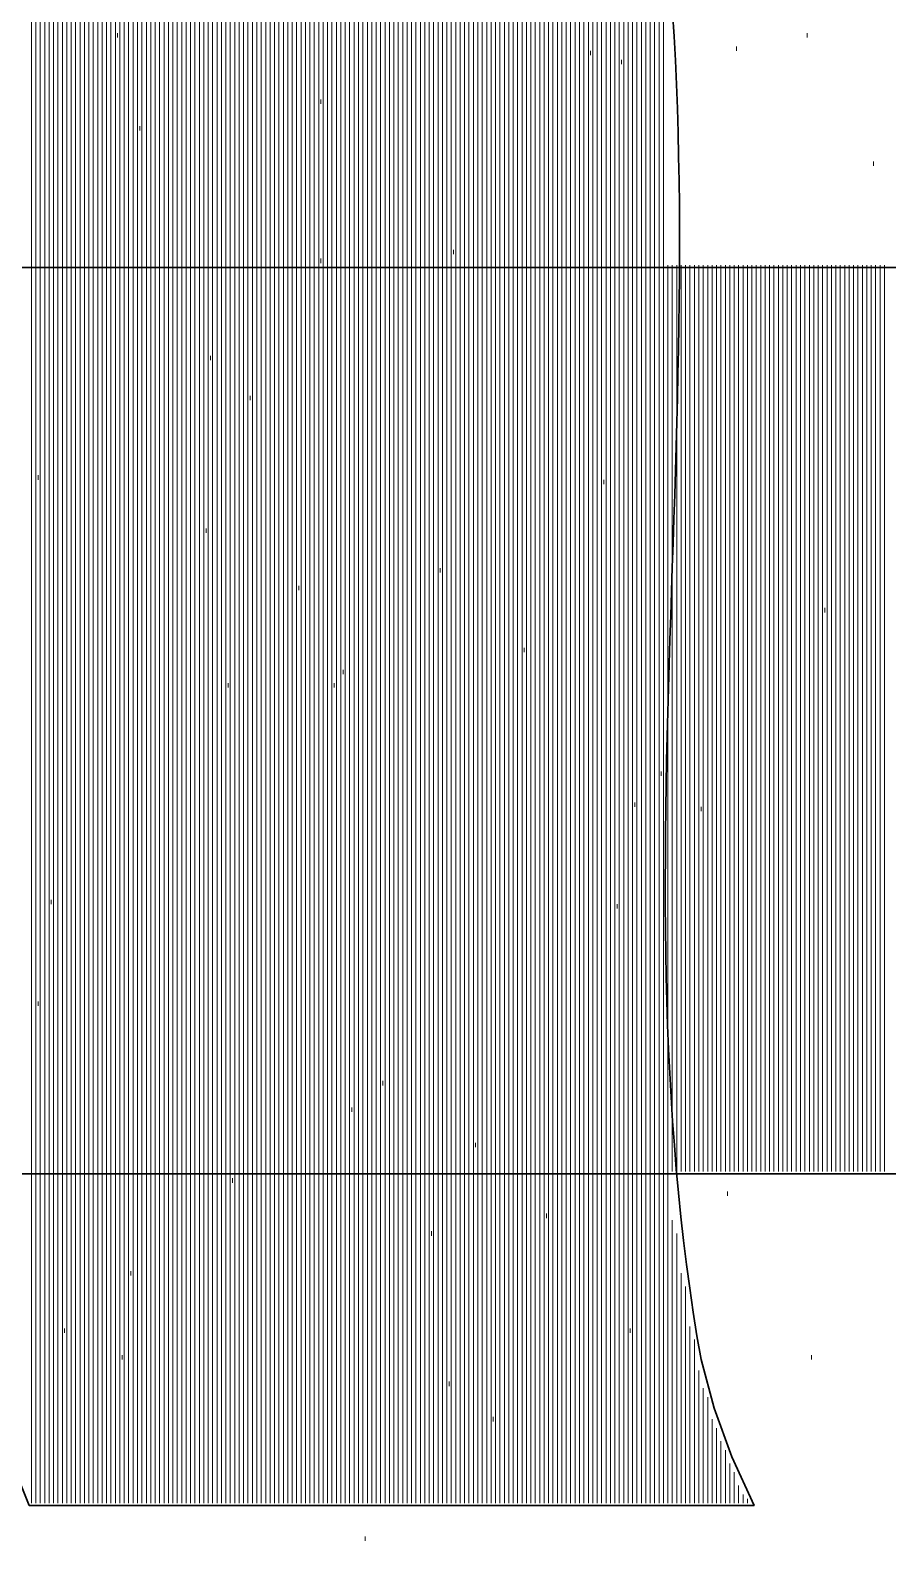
# Model space of a CAD drawing. Header units: inches. Extents: x 5 to 516, y -193 to 129.
# Drawn here: x 58.83 to 59.476, y -51.683 to -50.544 of the extents above; entities that cross this region are included whole.
import ezdxf

# ---------------------------------------------------------------- set-up
doc = ezdxf.new("R2010")
doc.units = ezdxf.units.IN
doc.header["$MEASUREMENT"] = 0
doc.layers.add('PDF4_Geometry', color=7, linetype='Continuous')

msp = doc.modelspace()

# ---------------------------------------------------------------- linework, layer by layer
at = {"layer": 'PDF4_Geometry', "lineweight": 15}
for points in [[(58.83042, -51.6546477), (58.83042, -49.9946476), (58.83042, -51.6546477)], [(58.8337498, -51.6546477), (58.8337498, -49.9946476), (58.8337498, -51.6546477)], [(58.8370864, -51.6546477), (58.8370864, -49.9946476), (58.8370864, -51.6546477)], [(58.840423, -51.6546477), (58.840423, -49.9946476), (58.840423, -51.6546477)], [(58.8437528, -51.6546477), (58.8437528, -49.9979809), (58.8437528, -51.6546477)], [(58.8470826, -51.6546477), (58.8470826, -49.9979809), (58.8470826, -51.6546477)], [(58.8504192, -51.6546477), (58.8504192, -49.9979809), (58.8504192, -51.6546477)], [(58.8537557, -51.6546477), (58.8537557, -49.9979809), (58.8537557, -51.6546477)], [(58.8570856, -51.6546477), (58.8570856, -50.0013142), (58.8570856, -51.6546477)], [(58.8604154, -51.6546477), (58.8604154, -50.0013142), (58.8604154, -51.6546477)], [(58.863752, -51.6546477), (58.863752, -50.0013142), (58.863752, -51.6546477)], [(58.8670885, -51.6546477), (58.8670885, -50.0013142), (58.8670885, -51.6546477)], [(58.8704183, -51.6546477), (58.8704183, -50.0046475), (58.8704183, -51.6546477)], [(58.8737549, -51.6546477), (58.8737549, -50.0046475), (58.8737549, -51.6546477)], [(58.8770847, -51.6546477), (58.8770847, -50.0046475), (58.8770847, -51.6546477)], [(58.8804213, -51.6546477), (58.8804213, -50.0046475), (58.8804213, -51.6546477)], [(58.8837511, -51.6546477), (58.8837511, -50.007981), (58.8837511, -51.6546477)], [(58.8870877, -51.6546477), (58.8870877, -50.007981), (58.8870877, -51.6546477)], [(58.8904175, -51.6546477), (58.8904175, -50.007981), (58.8904175, -51.6546477)], [(58.8937541, -51.6546477), (58.8937541, -50.007981), (58.8937541, -51.6546477)], [(58.8970839, -51.6546477), (58.8970839, -50.0113142), (58.8970839, -51.6546477)], [(58.9004205, -51.6546477), (58.9004205, -50.0113142), (58.9004205, -51.6546477)], [(58.9037503, -51.6546477), (58.9037503, -50.0113142), (58.9037503, -51.6546477)], [(58.9070869, -51.6546477), (58.9070869, -50.0113142), (58.9070869, -51.6546477)], [(58.9104167, -51.6546477), (58.9104167, -50.0113142), (58.9104167, -51.6546477)], [(58.9137533, -51.6546477), (58.9137533, -50.0146476), (58.9137533, -51.6546477)], [(58.9170831, -51.6546477), (58.9170831, -50.0146476), (58.9170831, -51.6546477)], [(58.9204197, -51.6546477), (58.9204197, -50.0146476), (58.9204197, -51.6546477)], [(58.9237563, -51.6546477), (58.9237563, -50.0146476), (58.9237563, -51.6546477)], [(58.9270861, -51.6546477), (58.9270861, -50.017981), (58.9270861, -51.6546477)], [(58.9304159, -51.6546477), (58.9304159, -50.017981), (58.9304159, -51.6546477)], [(58.9337525, -51.6546477), (58.9337525, -50.017981), (58.9337525, -51.6546477)], [(58.9370891, -51.6546477), (58.9370891, -50.017981), (58.9370891, -51.6546477)], [(58.9404189, -51.6546477), (58.9404189, -50.0213142), (58.9404189, -51.6546477)], [(58.9437487, -51.6546477), (58.9437487, -50.0213142), (58.9437487, -51.6546477)], [(58.9470853, -51.6546477), (58.9470853, -50.0213142), (58.9470853, -51.6546477)], [(58.9504219, -51.6546477), (58.9504219, -50.0246476), (58.9504219, -51.6546477)], [(58.9537517, -51.6546477), (58.9537517, -50.0246476), (58.9537517, -51.6546477)], [(58.9570883, -51.6546477), (58.9570883, -50.0246476), (58.9570883, -51.6546477)], [(58.9604181, -51.6546477), (58.9604181, -50.0279809), (58.9604181, -51.6546477)], [(58.9637547, -51.6546477), (58.9637547, -50.0279809), (58.9637547, -51.6546477)], [(58.9670845, -51.6546477), (58.9670845, -50.0313143), (58.9670845, -51.6546477)], [(58.9704211, -51.6546477), (58.9704211, -50.0313143), (58.9704211, -51.6546477)], [(58.9737509, -51.6546477), (58.9737509, -50.0313143), (58.9737509, -51.6546477)], [(58.9770875, -51.6546477), (58.9770875, -50.0346476), (58.9770875, -51.6546477)], [(58.9804173, -51.6546477), (58.9804173, -50.0346476), (58.9804173, -51.6546477)], [(58.9837539, -51.6546477), (58.9837539, -50.0346476), (58.9837539, -51.6546477)], [(58.9870837, -51.6546477), (58.9870837, -50.0379809), (58.9870837, -51.6546477)], [(58.9904203, -51.6546477), (58.9904203, -50.0379809), (58.9904203, -51.6546477)], [(58.9937501, -51.6546477), (58.9937501, -50.0413142), (58.9937501, -51.6546477)], [(58.9970867, -51.6546477), (58.9970867, -50.0413142), (58.9970867, -51.6546477)], [(59.0004165, -51.6546477), (59.0004165, -50.0413142), (59.0004165, -51.6546477)], [(59.003753, -51.6546477), (59.003753, -50.0446476), (59.003753, -51.6546477)], [(59.0070896, -51.6546477), (59.0070896, -50.0446476), (59.0070896, -51.6546477)], [(59.0104194, -51.6546477), (59.0104194, -50.0446476), (59.0104194, -51.6546477)], [(59.0137493, -51.6546477), (59.0137493, -50.0479809), (59.0137493, -51.6546477)], [(59.0170858, -51.6546477), (59.0170858, -50.0479809), (59.0170858, -51.6546477)], [(59.0204224, -51.6546477), (59.0204224, -50.0513142), (59.0204224, -51.6546477)], [(59.0237522, -51.6546477), (59.0237522, -50.0513142), (59.0237522, -51.6546477)], [(59.027082, -51.6546477), (59.027082, -50.0513142), (59.027082, -51.6546477)], [(59.0304186, -51.6546477), (59.0304186, -50.0546476), (59.0304186, -51.6546477)], [(59.0337552, -51.6546477), (59.0337552, -50.0546476), (59.0337552, -51.6546477)], [(59.037085, -51.6546477), (59.037085, -50.0579809), (59.037085, -51.6546477)], [(59.0404216, -51.6546477), (59.0404216, -50.0579809), (59.0404216, -51.6546477)], [(59.0437514, -51.6546477), (59.0437514, -50.0613142), (59.0437514, -51.6546477)], [(59.047088, -51.6546477), (59.047088, -50.0613142), (59.047088, -51.6546477)], [(59.0504178, -51.6546477), (59.0504178, -50.0646475), (59.0504178, -51.6546477)], [(59.0537544, -51.6546477), (59.0537544, -50.0646475), (59.0537544, -51.6546477)], [(59.0570842, -51.6546477), (59.0570842, -50.067981), (59.0570842, -51.6546477)], [(59.0604208, -51.6546477), (59.0604208, -50.067981), (59.0604208, -51.6546477)], [(59.0637506, -51.6546477), (59.0637506, -50.0713142), (59.0637506, -51.6546477)], [(59.0670872, -51.6546477), (59.0670872, -50.0713142), (59.0670872, -51.6546477)], [(59.070417, -51.6546477), (59.070417, -50.0746475), (59.070417, -51.6546477)], [(59.0737536, -51.6546477), (59.0737536, -50.0746475), (59.0737536, -51.6546477)], [(59.0770834, -51.6546477), (59.0770834, -50.077981), (59.0770834, -51.6546477)], [(59.08042, -51.6546477), (59.08042, -50.0813142), (59.08042, -51.6546477)], [(59.0837498, -51.6546477), (59.0837498, -50.0813142), (59.0837498, -51.6546477)], [(59.0870864, -51.6546477), (59.0870864, -50.0846476), (59.0870864, -51.6546477)], [(59.090423, -51.6546477), (59.090423, -50.0879809), (59.090423, -51.6546477)], [(59.0937528, -51.6546477), (59.0937528, -50.0913143), (59.0937528, -51.6546477)], [(59.0970826, -51.6546477), (59.0970826, -50.0913143), (59.0970826, -51.6546477)], [(59.1004192, -51.6546477), (59.1004192, -50.0946476), (59.1004192, -51.6546477)], [(59.1037558, -51.6546477), (59.1037558, -50.0979809), (59.1037558, -51.6546477)], [(59.1070856, -51.6546477), (59.1070856, -50.0979809), (59.1070856, -51.6546477)], [(59.1104154, -51.6546477), (59.1104154, -50.1013143), (59.1104154, -51.6546477)], [(59.113752, -51.6546477), (59.113752, -50.1046476), (59.113752, -51.6546477)], [(59.1170886, -51.6546477), (59.1170886, -50.1046476), (59.1170886, -51.6546477)], [(59.1204184, -51.6546477), (59.1204184, -50.1079809), (59.1204184, -51.6546477)], [(59.123755, -51.6546477), (59.123755, -50.1113142), (59.123755, -51.6546477)], [(59.1270848, -51.6546477), (59.1270848, -50.1146476), (59.1270848, -51.6546477)], [(59.1304214, -51.6546477), (59.1304214, -50.1146476), (59.1304214, -51.6546477)], [(59.1337512, -51.6546477), (59.1337512, -50.1179809), (59.1337512, -51.6546477)], [(59.1370877, -51.6546477), (59.1370877, -50.1213142), (59.1370877, -51.6546477)], [(59.1404176, -51.6546477), (59.1404176, -50.1246475), (59.1404176, -51.6546477)], [(59.1437541, -51.6546477), (59.1437541, -50.1279809), (59.1437541, -51.6546477)], [(59.147084, -51.6546477), (59.147084, -50.1313142), (59.147084, -51.6546477)], [(59.1504205, -51.6546477), (59.1504205, -50.1313142), (59.1504205, -51.6546477)], [(59.1537503, -51.6546477), (59.1537503, -50.1346475), (59.1537503, -51.6546477)], [(59.1570869, -51.6546477), (59.1570869, -50.137981), (59.1570869, -51.6546477)], [(59.1604167, -51.6546477), (59.1604167, -50.1413142), (59.1604167, -51.6546477)], [(59.1637533, -51.6546477), (59.1637533, -50.1446476), (59.1637533, -51.6546477)], [(59.1670831, -51.6546477), (59.1670831, -50.1479809), (59.1670831, -51.6546477)], [(59.1704197, -51.6546477), (59.1704197, -50.1513143), (59.1704197, -51.6546477)], [(59.1737563, -51.6546477), (59.1737563, -50.1546476), (59.1737563, -51.6546477)], [(59.1770861, -51.6546477), (59.1770861, -50.1579809), (59.1770861, -51.6546477)], [(59.1804159, -51.6546477), (59.1804159, -50.1579809), (59.1804159, -51.6546477)], [(59.1837525, -51.6546477), (59.1837525, -50.1613143), (59.1837525, -51.6546477)], [(59.1870891, -51.6546477), (59.1870891, -50.1646476), (59.1870891, -51.6546477)], [(59.1904189, -51.6546477), (59.1904189, -50.1679809), (59.1904189, -51.6546477)], [(59.1937487, -51.6546477), (59.1937487, -50.1713142), (59.1937487, -51.6546477)], [(59.1970853, -51.6546477), (59.1970853, -50.1746476), (59.1970853, -51.6546477)], [(59.2004219, -51.6546477), (59.2004219, -50.1813143), (59.2004219, -51.6546477)], [(59.2037517, -51.6546477), (59.2037517, -50.1846476), (59.2037517, -51.6546477)], [(59.2070883, -51.6546477), (59.2070883, -50.1913143), (59.2070883, -51.6546477)], [(59.2104181, -51.6546477), (59.2104181, -50.1946475), (59.2104181, -51.6546477)], [(59.2137547, -51.6546477), (59.2137547, -50.2013143), (59.2137547, -51.6546477)], [(59.2170845, -51.6546477), (59.2170845, -50.2013143), (59.2170845, -51.6546477)], [(59.2204211, -51.6546477), (59.2204211, -50.2079809), (59.2204211, -51.6546477)], [(59.2237509, -51.6546477), (59.2237509, -50.2146476), (59.2237509, -51.6546477)], [(59.2270875, -51.6546477), (59.2270875, -50.2179809), (59.2270875, -51.6546477)], [(59.2304173, -51.6546477), (59.2304173, -50.2246476), (59.2304173, -51.6546477)], [(59.2337539, -51.6546477), (59.2337539, -50.2279809), (59.2337539, -51.6546477)], [(59.2370837, -51.6546477), (59.2370837, -50.2346476), (59.2370837, -51.6546477)], [(59.2404203, -51.6546477), (59.2404203, -50.2346476), (59.2404203, -51.6546477)], [(59.2437501, -51.6546477), (59.2437501, -50.2446476), (59.2437501, -51.6546477)], [(59.2470867, -51.6546477), (59.2470867, -50.2513143), (59.2470867, -51.6546477)], [(59.2504165, -51.6546477), (59.2504165, -50.257981), (59.2504165, -51.6546477)], [(59.2537531, -51.6546477), (59.2537531, -50.2646476), (59.2537531, -51.6546477)], [(59.2570897, -51.6546477), (59.2570897, -50.267981), (59.2570897, -51.6546477)], [(59.2604195, -51.6546477), (59.2604195, -50.2779809), (59.2604195, -51.6546477)], [(59.2637493, -51.6546477), (59.2637493, -50.2846476), (59.2637493, -51.6546477)], [(59.2670859, -51.6546477), (59.2670859, -50.2946476), (59.2670859, -51.6546477)], [(59.2704224, -51.6546477), (59.2704224, -50.3013142), (59.2704224, -51.6546477)], [(59.2737523, -51.6546477), (59.2737523, -50.3046477), (59.2737523, -51.6546477)], [(59.2770821, -51.6546477), (59.2770821, -50.3213143), (59.2770821, -51.6546477)], [(59.2804187, -51.6546477), (59.2804187, -50.3313143), (59.2804187, -51.6546477)], [(59.2837552, -51.6546477), (59.2837552, -50.3379809), (59.2837552, -51.6546477)], [(59.287085, -51.6546477), (59.287085, -50.3579809), (59.287085, -51.6546477)], [(59.2904216, -51.6546477), (59.2904216, -50.3713143), (59.2904216, -51.6546477)], [(59.2937514, -51.6546477), (59.2937514, -50.3779809), (59.2937514, -51.6546477)], [(59.297088, -51.6546477), (59.297088, -50.4046476), (59.297088, -51.6546477)], [(59.3004178, -51.6546477), (59.3004178, -50.4179809), (59.3004178, -51.6546477)], [(59.3037544, -51.6546477), (59.3037544, -50.447981), (59.3037544, -51.6546477)], [(59.3070842, -51.6546477), (59.3070842, -50.4946477), (59.3070842, -51.6546477)], [(58.83042, -51.4046477), (58.83042, -50.7213143), (58.83042, -51.4046477)], [(58.8337498, -51.4046477), (58.8337498, -50.7213143), (58.8337498, -51.4046477)], [(58.8370864, -51.4046477), (58.8370864, -50.7213143), (58.8370864, -51.4046477)], [(58.840423, -51.4046477), (58.840423, -50.7213143), (58.840423, -51.4046477)], [(58.8437528, -51.4046477), (58.8437528, -50.7213143), (58.8437528, -51.4046477)], [(58.8470826, -51.4046477), (58.8470826, -50.7213143), (58.8470826, -51.4046477)], [(58.8504192, -51.4046477), (58.8504192, -50.7213143), (58.8504192, -51.4046477)], [(58.8537557, -51.4046477), (58.8537557, -50.7213143), (58.8537557, -51.4046477)], [(58.8570856, -51.4046477), (58.8570856, -50.7213143), (58.8570856, -51.4046477)], [(58.8604154, -51.4046477), (58.8604154, -50.7213143), (58.8604154, -51.4046477)], [(58.863752, -51.4046477), (58.863752, -50.7213143), (58.863752, -51.4046477)], [(58.8670885, -51.4046477), (58.8670885, -50.7213143), (58.8670885, -51.4046477)], [(58.8704183, -51.4046477), (58.8704183, -50.7213143), (58.8704183, -51.4046477)], [(58.8737549, -51.4046477), (58.8737549, -50.7213143), (58.8737549, -51.4046477)], [(58.8770847, -51.4046477), (58.8770847, -50.7213143), (58.8770847, -51.4046477)], [(58.8804213, -51.4046477), (58.8804213, -50.7213143), (58.8804213, -51.4046477)], [(58.8837511, -51.4046477), (58.8837511, -50.7213143), (58.8837511, -51.4046477)], [(58.8870877, -51.4046477), (58.8870877, -50.7213143), (58.8870877, -51.4046477)], [(58.8904175, -51.4046477), (58.8904175, -50.7213143), (58.8904175, -51.4046477)], [(58.8937541, -51.4046477), (58.8937541, -50.7213143), (58.8937541, -51.4046477)], [(58.8970839, -51.4046477), (58.8970839, -50.7213143), (58.8970839, -51.4046477)], [(58.9004205, -51.4046477), (58.9004205, -50.7213143), (58.9004205, -51.4046477)], [(58.9037503, -51.4046477), (58.9037503, -50.7213143), (58.9037503, -51.4046477)], [(58.9070869, -51.4046477), (58.9070869, -50.7213143), (58.9070869, -51.4046477)], [(58.9104167, -51.4046477), (58.9104167, -50.7213143), (58.9104167, -51.4046477)], [(58.9137533, -51.4046477), (58.9137533, -50.7213143), (58.9137533, -51.4046477)], [(58.9170831, -51.4046477), (58.9170831, -50.7213143), (58.9170831, -51.4046477)], [(58.9204197, -51.4046477), (58.9204197, -50.7213143), (58.9204197, -51.4046477)], [(58.9237563, -51.4046477), (58.9237563, -50.7213143), (58.9237563, -51.4046477)], [(58.9270861, -51.4046477), (58.9270861, -50.7213143), (58.9270861, -51.4046477)], [(58.9304159, -51.4046477), (58.9304159, -50.7213143), (58.9304159, -51.4046477)], [(58.9337525, -51.4046477), (58.9337525, -50.7213143), (58.9337525, -51.4046477)], [(58.9370891, -51.4046477), (58.9370891, -50.7213143), (58.9370891, -51.4046477)], [(58.9404189, -51.4046477), (58.9404189, -50.7213143), (58.9404189, -51.4046477)], [(58.9437487, -51.4046477), (58.9437487, -50.7213143), (58.9437487, -51.4046477)], [(58.9470853, -51.4046477), (58.9470853, -50.7213143), (58.9470853, -51.4046477)], [(58.9504219, -51.4046477), (58.9504219, -50.7213143), (58.9504219, -51.4046477)], [(58.9537517, -51.4046477), (58.9537517, -50.7213143), (58.9537517, -51.4046477)], [(58.9570883, -51.4046477), (58.9570883, -50.7213143), (58.9570883, -51.4046477)], [(58.9604181, -51.4046477), (58.9604181, -50.7213143), (58.9604181, -51.4046477)], [(58.9637547, -51.4046477), (58.9637547, -50.7213143), (58.9637547, -51.4046477)], [(58.9670845, -51.4046477), (58.9670845, -50.7213143), (58.9670845, -51.4046477)], [(58.9704211, -51.4046477), (58.9704211, -50.7213143), (58.9704211, -51.4046477)], [(58.9737509, -51.4046477), (58.9737509, -50.7213143), (58.9737509, -51.4046477)], [(58.9770875, -51.4046477), (58.9770875, -50.7213143), (58.9770875, -51.4046477)], [(58.9804173, -51.4046477), (58.9804173, -50.7213143), (58.9804173, -51.4046477)], [(58.9837539, -51.4046477), (58.9837539, -50.7213143), (58.9837539, -51.4046477)], [(58.9870837, -51.4046477), (58.9870837, -50.7213143), (58.9870837, -51.4046477)], [(58.9904203, -51.4046477), (58.9904203, -50.7213143), (58.9904203, -51.4046477)], [(58.9937501, -51.4046477), (58.9937501, -50.7213143), (58.9937501, -51.4046477)], [(58.9970867, -51.4046477), (58.9970867, -50.7213143), (58.9970867, -51.4046477)], [(59.0004165, -51.4046477), (59.0004165, -50.7213143), (59.0004165, -51.4046477)], [(59.003753, -51.4046477), (59.003753, -50.7213143), (59.003753, -51.4046477)], [(59.0070896, -51.4046477), (59.0070896, -50.7213143), (59.0070896, -51.4046477)], [(59.0104194, -51.4046477), (59.0104194, -50.7213143), (59.0104194, -51.4046477)], [(59.0137493, -51.4046477), (59.0137493, -50.7213143), (59.0137493, -51.4046477)], [(59.0170858, -51.4046477), (59.0170858, -50.7213143), (59.0170858, -51.4046477)], [(59.0204224, -51.4046477), (59.0204224, -50.7213143), (59.0204224, -51.4046477)], [(59.0237522, -51.4046477), (59.0237522, -50.7213143), (59.0237522, -51.4046477)], [(59.027082, -51.4046477), (59.027082, -50.7213143), (59.027082, -51.4046477)], [(59.0304186, -51.4046477), (59.0304186, -50.7213143), (59.0304186, -51.4046477)], [(59.0337552, -51.4046477), (59.0337552, -50.7213143), (59.0337552, -51.4046477)], [(59.037085, -51.4046477), (59.037085, -50.7213143), (59.037085, -51.4046477)], [(59.0404216, -51.4046477), (59.0404216, -50.7213143), (59.0404216, -51.4046477)], [(59.0437514, -51.4046477), (59.0437514, -50.7213143), (59.0437514, -51.4046477)], [(59.047088, -51.4046477), (59.047088, -50.7213143), (59.047088, -51.4046477)], [(59.0504178, -51.4046477), (59.0504178, -50.7213143), (59.0504178, -51.4046477)], [(59.0537544, -51.4046477), (59.0537544, -50.7213143), (59.0537544, -51.4046477)], [(59.0570842, -51.4046477), (59.0570842, -50.7213143), (59.0570842, -51.4046477)], [(59.0604208, -51.4046477), (59.0604208, -50.7213143), (59.0604208, -51.4046477)], [(59.0637506, -51.4046477), (59.0637506, -50.7213143), (59.0637506, -51.4046477)], [(59.0670872, -51.4046477), (59.0670872, -50.7213143), (59.0670872, -51.4046477)], [(59.070417, -51.4046477), (59.070417, -50.7213143), (59.070417, -51.4046477)], [(59.0737536, -51.4046477), (59.0737536, -50.7213143), (59.0737536, -51.4046477)], [(59.0770834, -51.4046477), (59.0770834, -50.7213143), (59.0770834, -51.4046477)], [(59.08042, -51.4046477), (59.08042, -50.7213143), (59.08042, -51.4046477)], [(59.0837498, -51.4046477), (59.0837498, -50.7213143), (59.0837498, -51.4046477)], [(59.0870864, -51.4046477), (59.0870864, -50.7213143), (59.0870864, -51.4046477)], [(59.090423, -51.4046477), (59.090423, -50.7213143), (59.090423, -51.4046477)], [(59.0937528, -51.4046477), (59.0937528, -50.7213143), (59.0937528, -51.4046477)], [(59.0970826, -51.4046477), (59.0970826, -50.7213143), (59.0970826, -51.4046477)], [(59.1004192, -51.4046477), (59.1004192, -50.7213143), (59.1004192, -51.4046477)], [(59.1037558, -51.4046477), (59.1037558, -50.7213143), (59.1037558, -51.4046477)], [(59.1070856, -51.4046477), (59.1070856, -50.7213143), (59.1070856, -51.4046477)], [(59.1104154, -51.4046477), (59.1104154, -50.7213143), (59.1104154, -51.4046477)], [(59.113752, -51.4046477), (59.113752, -50.7213143), (59.113752, -51.4046477)], [(59.1170886, -51.4046477), (59.1170886, -50.7213143), (59.1170886, -51.4046477)], [(59.1204184, -51.4046477), (59.1204184, -50.7213143), (59.1204184, -51.4046477)], [(59.123755, -51.4046477), (59.123755, -50.7213143), (59.123755, -51.4046477)], [(59.1270848, -51.4046477), (59.1270848, -50.7213143), (59.1270848, -51.4046477)], [(59.1304214, -51.4046477), (59.1304214, -50.7213143), (59.1304214, -51.4046477)], [(59.1337512, -51.4046477), (59.1337512, -50.7213143), (59.1337512, -51.4046477)], [(59.1370877, -51.4046477), (59.1370877, -50.7213143), (59.1370877, -51.4046477)], [(59.1404176, -51.4046477), (59.1404176, -50.7213143), (59.1404176, -51.4046477)], [(59.1437541, -51.4046477), (59.1437541, -50.7213143), (59.1437541, -51.4046477)], [(59.147084, -51.4046477), (59.147084, -50.7213143), (59.147084, -51.4046477)], [(59.1504205, -51.4046477), (59.1504205, -50.7213143), (59.1504205, -51.4046477)], [(59.1537503, -51.4046477), (59.1537503, -50.7213143), (59.1537503, -51.4046477)], [(59.1570869, -51.4046477), (59.1570869, -50.7213143), (59.1570869, -51.4046477)], [(59.1604167, -51.4046477), (59.1604167, -50.7213143), (59.1604167, -51.4046477)], [(59.1637533, -51.4046477), (59.1637533, -50.7213143), (59.1637533, -51.4046477)], [(59.1670831, -51.4046477), (59.1670831, -50.7213143), (59.1670831, -51.4046477)], [(59.1704197, -51.4046477), (59.1704197, -50.7213143), (59.1704197, -51.4046477)], [(59.1737563, -51.4046477), (59.1737563, -50.7213143), (59.1737563, -51.4046477)], [(59.1770861, -51.4046477), (59.1770861, -50.7213143), (59.1770861, -51.4046477)], [(59.1804159, -51.4046477), (59.1804159, -50.7213143), (59.1804159, -51.4046477)], [(59.1837525, -51.4046477), (59.1837525, -50.7213143), (59.1837525, -51.4046477)], [(59.1870891, -51.4046477), (59.1870891, -50.7213143), (59.1870891, -51.4046477)], [(59.1904189, -51.4046477), (59.1904189, -50.7213143), (59.1904189, -51.4046477)], [(59.1937487, -51.4046477), (59.1937487, -50.7213143), (59.1937487, -51.4046477)], [(59.1970853, -51.4046477), (59.1970853, -50.7213143), (59.1970853, -51.4046477)], [(59.2004219, -51.4046477), (59.2004219, -50.7213143), (59.2004219, -51.4046477)], [(59.2037517, -51.4046477), (59.2037517, -50.7213143), (59.2037517, -51.4046477)], [(59.2070883, -51.4046477), (59.2070883, -50.7213143), (59.2070883, -51.4046477)], [(59.2104181, -51.4046477), (59.2104181, -50.7213143), (59.2104181, -51.4046477)], [(59.2137547, -51.4046477), (59.2137547, -50.7213143), (59.2137547, -51.4046477)], [(59.2170845, -51.4046477), (59.2170845, -50.7213143), (59.2170845, -51.4046477)], [(59.2204211, -51.4046477), (59.2204211, -50.7213143), (59.2204211, -51.4046477)], [(59.2237509, -51.4046477), (59.2237509, -50.7213143), (59.2237509, -51.4046477)], [(59.2270875, -51.4046477), (59.2270875, -50.7213143), (59.2270875, -51.4046477)], [(59.2304173, -51.4046477), (59.2304173, -50.7213143), (59.2304173, -51.4046477)], [(59.2337539, -51.4046477), (59.2337539, -50.7213143), (59.2337539, -51.4046477)], [(59.2370837, -51.4046477), (59.2370837, -50.7213143), (59.2370837, -51.4046477)], [(59.2404203, -51.4046477), (59.2404203, -50.7213143), (59.2404203, -51.4046477)], [(59.2437501, -51.4046477), (59.2437501, -50.7213143), (59.2437501, -51.4046477)], [(59.2470867, -51.4046477), (59.2470867, -50.7213143), (59.2470867, -51.4046477)], [(59.2504165, -51.4046477), (59.2504165, -50.7213143), (59.2504165, -51.4046477)], [(59.2537531, -51.4046477), (59.2537531, -50.7213143), (59.2537531, -51.4046477)], [(59.2570897, -51.4046477), (59.2570897, -50.7213143), (59.2570897, -51.4046477)], [(59.2604195, -51.4046477), (59.2604195, -50.7213143), (59.2604195, -51.4046477)], [(59.2637493, -51.4046477), (59.2637493, -50.7213143), (59.2637493, -51.4046477)], [(59.2670859, -51.4046477), (59.2670859, -50.7213143), (59.2670859, -51.4046477)], [(59.2704224, -51.4046477), (59.2704224, -50.7213143), (59.2704224, -51.4046477)], [(59.2737523, -51.4046477), (59.2737523, -50.7213143), (59.2737523, -51.4046477)], [(59.2770821, -51.4046477), (59.2770821, -50.7213143), (59.2770821, -51.4046477)], [(59.2804187, -51.4046477), (59.2804187, -50.7213143), (59.2804187, -51.4046477)], [(59.2837552, -51.4046477), (59.2837552, -50.7213143), (59.2837552, -51.4046477)], [(59.287085, -51.4046477), (59.287085, -50.7213143), (59.287085, -51.4046477)], [(59.2904216, -51.4046477), (59.2904216, -50.7213143), (59.2904216, -51.4046477)], [(59.2937514, -51.4046477), (59.2937514, -50.7213143), (59.2937514, -51.4046477)], [(59.297088, -51.4046477), (59.297088, -50.7213143), (59.297088, -51.4046477)], [(59.3004178, -51.4046477), (59.3004178, -50.7213143), (59.3004178, -51.4046477)], [(59.3037544, -51.4046477), (59.3037544, -50.7213143), (59.3037544, -51.4046477)], [(59.3070842, -51.4046477), (59.3070842, -50.7213143), (59.3070842, -51.4046477)], [(59.3104208, -51.4046477), (59.3104208, -50.7213143), (59.3104208, -51.4046477)], [(59.3137506, -51.4046477), (59.3137506, -50.7213143), (59.3137506, -51.4046477)], [(59.3170872, -51.4046477), (59.3170872, -50.7213143), (59.3170872, -51.4046477)], [(59.320417, -51.4046477), (59.320417, -50.7213143), (59.320417, -51.4046477)], [(59.3237536, -51.4046477), (59.3237536, -50.7213143), (59.3237536, -51.4046477)], [(59.3270834, -51.4046477), (59.3270834, -50.7213143), (59.3270834, -51.4046477)], [(59.33042, -51.4046477), (59.33042, -50.7213143), (59.33042, -51.4046477)], [(59.3337498, -51.4046477), (59.3337498, -50.7213143), (59.3337498, -51.4046477)], [(59.3370864, -51.4046477), (59.3370864, -50.7213143), (59.3370864, -51.4046477)], [(59.340423, -51.4046477), (59.340423, -50.7213143), (59.340423, -51.4046477)], [(59.3437528, -51.4046477), (59.3437528, -50.7213143), (59.3437528, -51.4046477)], [(59.3470826, -51.4046477), (59.3470826, -50.7213143), (59.3470826, -51.4046477)], [(59.3504192, -51.4046477), (59.3504192, -50.7213143), (59.3504192, -51.4046477)], [(59.3537558, -51.4046477), (59.3537558, -50.7213143), (59.3537558, -51.4046477)], [(59.3570856, -51.4046477), (59.3570856, -50.7213143), (59.3570856, -51.4046477)], [(59.3604154, -51.4046477), (59.3604154, -50.7213143), (59.3604154, -51.4046477)], [(59.363752, -51.4046477), (59.363752, -50.7213143), (59.363752, -51.4046477)], [(59.3670886, -51.4046477), (59.3670886, -50.7213143), (59.3670886, -51.4046477)], [(59.3704184, -51.4046477), (59.3704184, -50.7213143), (59.3704184, -51.4046477)], [(59.373755, -51.4046477), (59.373755, -50.7213143), (59.373755, -51.4046477)], [(59.3770848, -51.4046477), (59.3770848, -50.7213143), (59.3770848, -51.4046477)], [(59.3804214, -51.4046477), (59.3804214, -50.7213143), (59.3804214, -51.4046477)], [(59.3837512, -51.4046477), (59.3837512, -50.7213143), (59.3837512, -51.4046477)], [(59.3870878, -51.4046477), (59.3870878, -50.7213143), (59.3870878, -51.4046477)], [(59.3904176, -51.4046477), (59.3904176, -50.7213143), (59.3904176, -51.4046477)], [(59.3937542, -51.4046477), (59.3937542, -50.7213143), (59.3937542, -51.4046477)], [(59.397084, -51.4046477), (59.397084, -50.7213143), (59.397084, -51.4046477)], [(59.4004206, -51.4046477), (59.4004206, -50.7213143), (59.4004206, -51.4046477)], [(59.4037504, -51.4046477), (59.4037504, -50.7213143), (59.4037504, -51.4046477)], [(59.407087, -51.4046477), (59.407087, -50.7213143), (59.407087, -51.4046477)], [(59.4104168, -51.4046477), (59.4104168, -50.7213143), (59.4104168, -51.4046477)], [(59.4137534, -51.4046477), (59.4137534, -50.7213143), (59.4137534, -51.4046477)], [(59.4170832, -51.4046477), (59.4170832, -50.7213143), (59.4170832, -51.4046477)], [(59.4204197, -51.4046477), (59.4204197, -50.7213143), (59.4204197, -51.4046477)], [(59.4237563, -51.4046477), (59.4237563, -50.7213143), (59.4237563, -51.4046477)], [(59.4270861, -51.4046477), (59.4270861, -50.7213143), (59.4270861, -51.4046477)], [(59.430416, -51.4046477), (59.430416, -50.7213143), (59.430416, -51.4046477)], [(59.4337525, -51.4046477), (59.4337525, -50.7213143), (59.4337525, -51.4046477)], [(59.4370891, -51.4046477), (59.4370891, -50.7213143), (59.4370891, -51.4046477)], [(59.4404189, -51.4046477), (59.4404189, -50.7213143), (59.4404189, -51.4046477)], [(59.4437487, -51.4046477), (59.4437487, -50.7213143), (59.4437487, -51.4046477)], [(59.4470853, -51.4046477), (59.4470853, -50.7213143), (59.4470853, -51.4046477)], [(59.4504219, -51.4046477), (59.4504219, -50.7213143), (59.4504219, -51.4046477)], [(59.4537517, -51.4046477), (59.4537517, -50.7213143), (59.4537517, -51.4046477)], [(59.4570883, -51.4046477), (59.4570883, -50.7213143), (59.4570883, -51.4046477)], [(59.4604181, -51.4046477), (59.4604181, -50.7213143), (59.4604181, -51.4046477)], [(59.4637547, -51.4046477), (59.4637547, -50.7213143), (59.4637547, -51.4046477)], [(59.4670845, -51.4046477), (59.4670845, -50.7213143), (59.4670845, -51.4046477)], [(59.4704211, -51.4046477), (59.4704211, -50.7213143), (59.4704211, -51.4046477)], [(59.4737509, -51.4046477), (59.4737509, -50.7213143), (59.4737509, -51.4046477)], [(59.3104208, -51.6546477), (59.3104208, -51.387981), (59.3104208, -51.6546477)], [(59.3137506, -51.6546477), (59.3137506, -51.4413144), (59.3137506, -51.6546477)], [(59.3170872, -51.6546477), (59.3170872, -51.4513144), (59.3170872, -51.6546477)], [(59.320417, -51.6546477), (59.320417, -51.4813144), (59.320417, -51.6546477)], [(59.3237536, -51.6546477), (59.3237536, -51.4913144), (59.3237536, -51.6546477)], [(59.3270834, -51.6546477), (59.3270834, -51.5213144), (59.3270834, -51.6546477)], [(59.33042, -51.6546477), (59.33042, -51.5313144), (59.33042, -51.6546477)], [(59.3337498, -51.6546477), (59.3337498, -51.5546477), (59.3337498, -51.6546477)], [(59.3370864, -51.6546477), (59.3370864, -51.567981), (59.3370864, -51.6546477)], [(59.340423, -51.6546477), (59.340423, -51.5746477), (59.340423, -51.6546477)], [(59.3437528, -51.6546477), (59.3437528, -51.5913144), (59.3437528, -51.6546477)], [(59.3470826, -51.6546477), (59.3470826, -51.597981), (59.3470826, -51.6546477)], [(59.3504192, -51.6546477), (59.3504192, -51.607981), (59.3504192, -51.6546477)], [(59.3537558, -51.6546477), (59.3537558, -51.6146477), (59.3537558, -51.6546477)], [(59.3570856, -51.6546477), (59.3570856, -51.6246477), (59.3570856, -51.6546477)], [(59.3604154, -51.6546477), (59.3604154, -51.6313144), (59.3604154, -51.6546477)], [(59.363752, -51.6546477), (59.363752, -51.6413144), (59.363752, -51.6546477)], [(59.3670886, -51.6546477), (59.3670886, -51.647981), (59.3670886, -51.6546477)], [(59.3704184, -51.6546477), (59.3704184, -51.6513144), (59.3704184, -51.6546477)]]:
    msp.add_lwpolyline(points, close=True, dxfattribs=at)
for points in [[(58.8954224, -50.5496468), (58.8954224, -50.546317)], [(59.4154217, -50.5496468), (59.4154217, -50.546317)], [(59.2520847, -50.5629796), (59.2520847, -50.5596498)], [(59.2754205, -50.569646), (59.2754205, -50.5663162)], [(59.3620837, -50.5596498), (59.3620837, -50.5563132)], [(59.0487495, -50.5996482), (59.0487495, -50.5963116)], [(58.912085, -50.6196473), (58.912085, -50.6163176)], [(59.4654162, -50.646313), (59.4654162, -50.6429831)], [(59.1487522, -50.7129837), (59.1487522, -50.7096471)], [(59.0487495, -50.7196501), (59.0487495, -50.7163135)], [(58.9654162, -50.7929804), (58.9654162, -50.7896506)], [(58.9954183, -50.8229826), (58.9954183, -50.819646)], [(58.835418, -50.8829801), (58.835418, -50.8796504)], [(59.2620877, -50.8863168), (59.2620877, -50.8829801)], [(58.9620864, -50.9229785), (58.9620864, -50.9196488)], [(59.1387492, -50.9529807), (59.1387492, -50.9496509)], [(59.032087, -50.9663135), (59.032087, -50.9629837)], [(59.4287544, -50.9829829), (59.4287544, -50.9796463)], [(59.2020834, -51.0129783), (59.2020834, -51.0096485)], [(59.0654189, -51.0296477), (59.0654189, -51.026311)], [(58.9787558, -51.0396507), (58.9787558, -51.036314)], [(59.0587525, -51.0396507), (59.0587525, -51.036314)], [(59.3054159, -51.1063146), (59.3054159, -51.102978)], [(59.2854168, -51.1296504), (59.2854168, -51.1263138)], [(59.3354181, -51.1329802), (59.3354181, -51.1296504)], [(58.845421, -51.2029807), (58.845421, -51.1996509)], [(59.272084, -51.2063173), (59.272084, -51.2029807)], [(58.835418, -51.2796477), (58.835418, -51.2763111)], [(59.0954211, -51.3396452), (59.0954211, -51.3363155)], [(59.0720853, -51.3596444), (59.0720853, -51.3563146)], [(59.1654216, -51.3863168), (59.1654216, -51.3829802)], [(58.9820856, -51.4129824), (58.9820856, -51.4096458)], [(59.3554173, -51.4229786), (59.3554173, -51.4196488)], [(59.2187528, -51.439648), (59.2187528, -51.4363114)], [(59.1320828, -51.4529807), (59.1320828, -51.449651)], [(58.9054186, -51.4829829), (58.9054186, -51.4796464)], [(58.8554173, -51.5263111), (58.8554173, -51.5229813)], [(59.282087, -51.5263111), (59.282087, -51.5229813)], [(58.8987522, -51.5463171), (58.8987522, -51.5429805)], [(59.4187514, -51.5463171), (59.4187514, -51.5429805)], [(59.1454225, -51.5663163), (59.1454225, -51.5629797)], [(59.1787544, -51.5929819), (59.1787544, -51.5896453)], [(59.0820883, -51.6829816), (59.0820883, -51.679645)]]:
    msp.add_lwpolyline(points, dxfattribs=at)
at = {"layer": 'PDF4_Geometry', "lineweight": 35}
msp.add_lwpolyline([(47.9154207, -51.4063133), (47.9154207, -50.7229799), (63.6520892, -50.7229799), (63.6520892, -51.4063133)], close=True, dxfattribs=at)
msp.add_lwpolyline([(58.72875, -51.5629788), (58.7654167, -51.5329789), (58.7954167, -51.5029788), (58.80875, -51.5896456), (58.8154167, -51.6229788), (58.8287501, -51.6563122), (59.3754168, -51.6563122), (59.3587501, -51.6196455), (59.3454168, -51.5829789), (59.3354168, -51.5463122)], dxfattribs=at)
msp.add_open_spline([(59.3354168, -51.5463122), (59.2677501, -51.1649233), (59.3558612, -50.7699788), (59.2987501, -50.3863121)], degree=3, dxfattribs=at)

doc.saveas('drawing.dxf')
